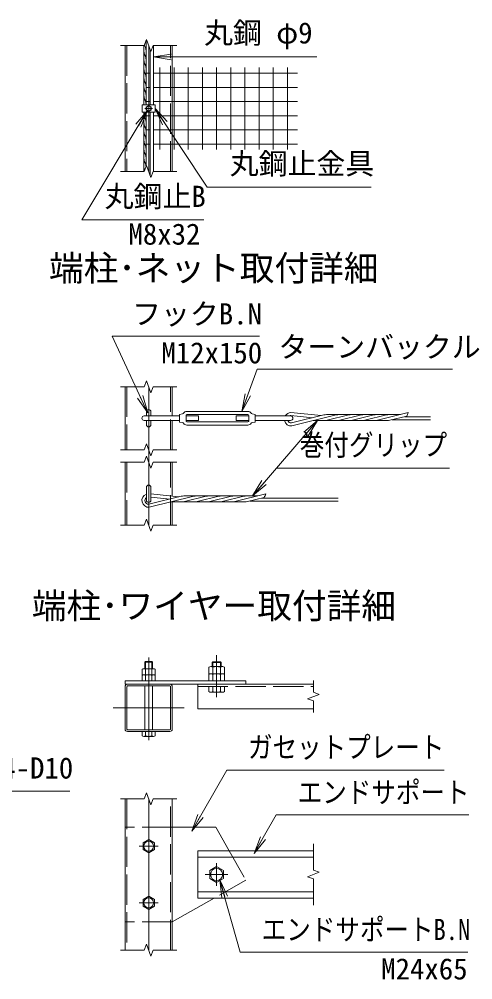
# Model space of a CAD drawing. Units: millimetres at full size; details may follow other scales. Extents: x -14700 to 14700, y -10395 to 10395.
# Drawn here: x 6042 to 9648, y -1608 to 6022 of the extents above; entities that cross this region are included whole.
import ezdxf
from ezdxf.enums import TextEntityAlignment as Align

# ---------------------------------------------------------------- set-up
doc = ezdxf.new("R2010")
doc.units = ezdxf.units.MM
doc.header["$LTSCALE"] = 40
doc.linetypes.add('DASHED', pattern=[7.5, 6, -1.5])
doc.linetypes.add('USER1', pattern=[50.8, 31.75, -6.35, 6.35, -6.35])
for name, color, linetype, lineweight in [('0-0_D-STR3', 3, 'Continuous', 13), ('0-1_D-STR1', 1, 'Continuous', 18), ('0-2_D-BMK', 2, 'USER1', 13), ('0-6_D-STR-DIM', 7, 'Continuous', 13), ('0-7_0', 7, 'Continuous', 18), ('0-9_D-STR-TXT', 7, 'Continuous', 13), ('0-A_D-TTL-TXT', 7, 'Continuous', 13), ('0-B_D-STR2', 7, 'Continuous', 13)]:
    doc.layers.add(name, color=color, linetype=linetype, lineweight=lineweight)
doc.styles.add('ＭＳ ゴシック', font='')
doc.styles.get('ＭＳ ゴシック').set_extended_font_data('MS Gothic')

# ---------------------------------------------------------------- blocks, each defined once
blk = doc.blocks.new('_Open')
at = {"layer": '0-7_0'}
blk.add_line((-40, 6.67), (0, 0), dxfattribs=at)
blk.add_lwpolyline([(-40, -6.67), (0, 0), (-40, 0)], dxfattribs=at)

msp = doc.modelspace()

# ---------------------------------------------------------------- linework, layer by layer
at = {"layer": '0-0_D-STR3'}
for p, q in [((7032.42, 5340.9), (7032.42, 5812.4)), ((7050.42, 5340.9), (7050.42, 5849.84)), ((7110.42, 5340.9), (7110.42, 5812.4)), ((7083.42, 5340.9), (7083.42, 5779.43)), ((7019.82, 5340.9), (7123.02, 5340.9)), ((7019.82, 5340.9), (7019.82, 5283.9)), ((7123.02, 5340.9), (7123.02, 5283.9)), ((7019.82, 5283.9), (7123.02, 5283.9)), ((7032.42, 4812.4), (7032.42, 5283.9)), ((7050.42, 4849.84), (7050.42, 5283.9)), ((7051.92, 5323.65), (7071.42, 5334.91)), ((7051.92, 5301.14), (7051.92, 5323.65)), ((7071.42, 5289.88), (7051.92, 5301.14)), ((7071.42, 5334.91), (7090.92, 5323.65)), ((7090.92, 5301.14), (7071.42, 5289.88)), ((7083.42, 4779.43), (7083.42, 5283.9)), ((7090.92, 5323.65), (7090.92, 5301.14)), ((7110.42, 4812.4), (7110.42, 5283.9)), ((7053.42, 2903.28), (7053.42, 2870.28)), ((7089.42, 2903.28), (7089.42, 2870.28)), ((7374.41, 2906.28), (7860.41, 2906.28)), ((7035.42, 2870.28), (7317.41, 2870.28)), ((7035.42, 2834.28), (7317.41, 2834.28)), ((7053.42, 2834.28), (7053.42, 2801.28)), ((7089.42, 2834.28), (7089.42, 2801.28)), ((7317.41, 2882.28), (7340.81, 2887.3)), ((7317.41, 2822.28), (7317.41, 2882.28)), ((7368.41, 2829.78), (7368.41, 2874.78)), ((7368.41, 2870.28), (7467.41, 2870.28)), ((7374.41, 2880.78), (7860.41, 2880.78)), ((7374.41, 2823.78), (7860.41, 2823.78)), ((7767.41, 2834.28), (7767.41, 2870.28)), ((7767.41, 2870.28), (7866.41, 2870.28)), ((7767.41, 2834.28), (7866.41, 2834.28)), ((7866.41, 2829.78), (7866.41, 2874.78)), ((7917.41, 2870.28), (8199.41, 2870.28)), ((7917.41, 2834.28), (8199.41, 2834.28)), ((8202, 2874.35), (8375.02, 2856.39)), ((8202.64, 2898.41), (8443.62, 2873.4)), ((8206.19, 2814.53), (8463.19, 2878.25)), ((8209.92, 2790.73), (8562.91, 2878.25)), ((8970.61, 2833.02), (8380.47, 2833.02)), ((9072.17, 2880.9), (8484.85, 2880.9)), ((8490.86, 2835.66), (8662.62, 2878.25)), ((8590.58, 2835.66), (8762.34, 2878.25)), ((8690.3, 2835.66), (8862.07, 2878.25)), ((8790.02, 2835.66), (8961.78, 2878.25)), ((8889.74, 2835.66), (9135.19, 2896.53)), ((8989.45, 2835.66), (9123.5, 2868.9)), ((9008.08, 2840.28), (9311.42, 2840.28)), ((9104.87, 2864.28), (9311.42, 2864.28)), ((7317.41, 2822.28), (7340.81, 2817.27)), ((7374.41, 2798.28), (7860.41, 2798.28)), ((7917.41, 2822.28), (7894.01, 2817.27)), ((7053.42, 2303.28), (7053.42, 2201.28)), ((7089.42, 2303.28), (7089.42, 2201.28)), ((7072.56, 2168.81), (7329.56, 2232.53)), ((7076.29, 2145), (7429.28, 2232.53)), ((7089.42, 2250.57), (7309.99, 2227.68)), ((7089.42, 2226.44), (7241.39, 2210.67)), ((7938.54, 2235.18), (7351.22, 2235.18)), ((7357.23, 2189.94), (7529, 2232.53)), ((7456.95, 2189.94), (7628.71, 2232.53)), ((7556.67, 2189.94), (7728.44, 2232.53)), ((7656.39, 2189.94), (7828.16, 2232.53)), ((7756.11, 2189.94), (8001.56, 2250.8)), ((7855.82, 2189.94), (7989.87, 2223.18)), ((7971.24, 2218.56), (8577.79, 2218.56)), ((7836.98, 2187.29), (7246.84, 2187.29)), ((7874.46, 2194.56), (8577.79, 2194.56)), ((7041.42, 915.25), (7045.48, 919.31)), ((7045.48, 919.31), (7097.36, 919.31)), ((7045.48, 862.31), (7045.48, 919.31)), ((7097.36, 862.31), (7097.36, 919.31)), ((7101.42, 915.25), (7097.36, 919.31)), ((7575.42, 911.44), (7580.29, 916.31)), ((7580.29, 916.31), (7642.55, 916.31)), ((7580.29, 880.31), (7580.29, 916.31)), ((7642.55, 880.31), (7642.55, 916.31)), ((7642.55, 916.31), (7647.42, 911.44)), ((7019.52, 814.31), (7019.52, 858.11)), ((7031.72, 862.31), (7110.36, 862.31)), ((7041.42, 862.31), (7041.42, 915.25)), ((7041.42, 915.25), (7101.42, 915.25)), ((7045.47, 814.31), (7045.47, 858.11)), ((7097.37, 814.31), (7097.37, 858.11)), ((7101.42, 862.31), (7101.42, 915.25)), ((7123.32, 858.11), (7123.32, 814.31)), ((7549.02, 823.31), (7549.02, 874.31)), ((7564.34, 880.31), (7660.87, 880.31)), ((7575.42, 880.31), (7575.42, 911.44)), ((7575.42, 911.44), (7647.42, 911.44)), ((7580.22, 823.31), (7580.22, 874.31)), ((7642.62, 823.31), (7642.62, 874.31)), ((7647.42, 880.31), (7647.42, 911.44)), ((7673.82, 874.31), (7673.82, 823.31)), ((6883.92, 766.31), (7843.92, 766.31)), ((6883.92, 766.31), (6883.92, 739.31)), ((7019.52, 814.31), (7123.32, 814.31)), ((7019.52, 766.31), (7019.52, 810.11)), ((7019.52, 766.31), (7123.32, 766.31)), ((7031.72, 814.31), (7110.36, 814.31)), ((7045.47, 766.31), (7045.47, 810.11)), ((7097.37, 766.31), (7097.37, 810.11)), ((7123.32, 810.11), (7123.32, 766.31)), ((7549.02, 823.31), (7673.82, 823.31)), ((7549.02, 766.31), (7549.02, 817.31)), ((7549.02, 766.31), (7673.82, 766.31)), ((7564.34, 823.31), (7660.87, 823.31)), ((7580.22, 766.31), (7580.22, 817.31)), ((7642.62, 766.31), (7642.62, 817.31)), ((7673.82, 817.31), (7673.82, 766.31)), ((7843.92, 766.31), (7843.92, 739.31)), ((6883.92, 739.31), (7843.92, 739.31)), ((7041.42, 377.81), (7041.42, 725.81)), ((7101.42, 377.81), (7101.42, 725.81)), ((7549.02, 721.31), (7673.82, 721.31)), ((7549.02, 682.31), (7549.02, 721.31)), ((7580.22, 682.31), (7580.22, 721.31)), ((7642.62, 682.31), (7642.62, 721.31)), ((7673.82, 682.31), (7673.82, 721.31)), ((7564.34, 676.31), (7660.87, 676.31)), ((7019.52, 364.31), (7123.32, 364.31)), ((7019.52, 329.51), (7019.52, 364.31)), ((7031.72, 325.31), (7110.36, 325.31)), ((7045.47, 329.51), (7045.47, 364.31)), ((7097.37, 329.51), (7097.37, 364.31)), ((7123.32, 329.51), (7123.32, 364.31)), ((7603.92, -396.72), (7258.92, -396.72)), ((7603.92, -396.72), (7711.06, -584.22)), ((7591.3, -959.22), (7258.92, -1146.72))]:
    msp.add_line(p, q, dxfattribs=at)
at = {"layer": '0-0_D-STR3', "linetype": 'DASHED'}
for p, q in [((7258.92, -396.72), (6883.92, -396.72)), ((7711.06, -584.22), (7843.92, -816.72)), ((7843.92, -816.72), (7591.3, -959.22)), ((7258.92, -1146.72), (6883.92, -1146.72))]:
    msp.add_line(p, q, dxfattribs=at)
at = {"layer": '0-0_D-STR3'}
for points in [[(7037.54, 5814.45), (7038.14, 5811.47), (7045.7, 5798.22), (7050.42, 5770.89)], [(7032.42, 5769), (7038.14, 5740.54), (7045.7, 5727.29), (7050.42, 5699.96)], [(7032.42, 5698.07), (7038.14, 5669.61), (7045.7, 5656.36), (7050.42, 5629.04)], [(7032.42, 5627.14), (7038.14, 5598.68), (7045.7, 5585.43), (7050.42, 5558.11)], [(7032.42, 5556.21), (7038.14, 5527.75), (7045.7, 5514.5), (7050.42, 5487.18)], [(7032.42, 5485.28), (7038.14, 5456.82), (7045.7, 5443.58), (7050.42, 5416.25)], [(7032.42, 5414.35), (7038.14, 5385.89), (7045.7, 5372.65), (7050.42, 5345.32)], [(7032.42, 5272.5), (7038.14, 5244.04), (7045.7, 5230.79), (7050.42, 5203.46)], [(7032.42, 5201.57), (7038.14, 5173.11), (7045.7, 5159.86), (7050.42, 5132.53)], [(7032.42, 5130.64), (7038.14, 5102.18), (7045.7, 5088.93), (7050.42, 5061.6)], [(7032.42, 5059.71), (7038.14, 5031.25), (7045.7, 5018), (7050.42, 4990.68)], [(7032.42, 4988.78), (7038.14, 4960.32), (7045.7, 4947.07), (7050.42, 4919.75)], [(7032.42, 4917.85), (7038.14, 4889.39), (7045.7, 4876.15), (7050.42, 4848.82)], [(7032.42, 4846.92), (7038.14, 4818.46), (7038.66, 4817.55)], [(7368.41, 2834.28), (7467.41, 2834.28), (7467.41, 2870.28)], [(7917.41, 2822.28), (7917.41, 2882.28), (7894.01, 2887.3)]]:
    msp.add_lwpolyline(points, dxfattribs=at)
for points in [[(7116.36, -520.77), (7071.42, -494.82), (7026.47, -520.77), (7026.47, -572.67), (7071.42, -598.62), (7116.36, -572.67)], [(7557.38, -802.92), (7611.42, -834.12), (7665.46, -802.92), (7665.46, -740.52), (7611.42, -709.32), (7557.38, -740.52)], [(7116.36, -970.77), (7071.42, -944.82), (7026.47, -970.77), (7026.47, -1022.67), (7071.42, -1048.62), (7116.36, -1022.67)]]:
    msp.add_lwpolyline(points, close=True, dxfattribs=at)
for centre, radius in [((7071.42, 5312.4), 18.75), ((7071.42, -546.72), 39.31), ((7611.42, -771.72), 48.27), ((7071.42, -996.72), 39.31)]:
    msp.add_circle(centre, radius, dxfattribs=at)
for centre, radius, start, end in [((7071.42, 2903.28), 18, 0, 180), ((7374.41, 2874.78), 31.5, 90, 146.11888), ((7860.41, 2874.78), 31.5, 33.88112, 90), ((7035.42, 2852.28), 18, 90, 270), ((7338.3, 2899.03), 12, 282.09925, 326.11888), ((7374.41, 2874.78), 6, 90, 180), ((7374.41, 2829.78), 6, 180, 270), ((7860.41, 2874.78), 6, 0, 90), ((7860.41, 2829.78), 6, 270, 0), ((7896.52, 2899.03), 12, 213.88112, 257.90075), ((8205.05, 2844.51), 54, 191.63319, 275.17572), ((8205.05, 2844.51), 54, 92.82496, 151.48944), ((8205.05, 2844.51), 30, 199.92759, 272.18972), ((8205.05, 2844.51), 30, 95.82544, 120.77566), ((8199.41, 2852.28), 18, 270, 90), ((8484.85, 2790.9), 90, 90, 103.92636), ((8469.2, 2923.02), 90, 270, 283.92645), ((8584.57, 2790.9), 90, 90, 103.92636), ((8568.92, 2923.02), 90, 270, 283.92645), ((8684.29, 2790.9), 90, 90, 103.92636), ((8668.64, 2923.02), 90, 270, 283.92645), ((8784.01, 2790.9), 90, 90, 103.92636), ((8768.36, 2923.02), 90, 270, 283.92645), ((8883.72, 2790.9), 90, 90, 103.92636), ((8868.07, 2923.02), 90, 270, 283.92645), ((8983.44, 2790.9), 90, 90, 103.92636), ((8967.79, 2923.02), 90, 270, 283.92645), ((8933.39, 2965.67), 213.32, 333.02173, 341.08588), ((7071.42, 2801.28), 18, 180, 0), ((7338.3, 2805.53), 12, 33.88112, 77.90075), ((7374.41, 2829.78), 31.5, 213.88112, 270), ((7860.41, 2829.78), 31.5, 270, 326.11888), ((7896.52, 2805.53), 12, 102.09925, 146.11888), ((7071.42, 2303.28), 18, 0, 180), ((7071.42, 2198.78), 54, 109.47138, 275.17572), ((7071.42, 2198.78), 30, 126.87024, 272.18972), ((7351.22, 2145.17), 90, 90, 103.92636), ((7450.94, 2145.17), 90, 90, 103.92636), ((7550.66, 2145.17), 90, 90, 103.92636), ((7650.38, 2145.17), 90, 90, 103.92636), ((7750.1, 2145.17), 90, 90, 103.92636), ((7849.81, 2145.17), 90, 90, 103.92636), ((7799.76, 2319.95), 213.32, 333.02173, 341.08588), ((7071.42, 2201.28), 18, 180, 0), ((7335.57, 2277.29), 90, 270, 283.92645), ((7435.29, 2277.29), 90, 270, 283.92645), ((7535.01, 2277.29), 90, 270, 283.92645), ((7634.73, 2277.29), 90, 270, 283.92645), ((7734.45, 2277.29), 90, 270, 283.92645), ((7834.16, 2277.29), 90, 270, 283.92645), ((7032.49, 840.24), 22.09, 54.01973, 125.98027), ((7071.42, 780.05), 82.27, 71.61284, 108.38716), ((7110.34, 840.17), 22.14, 54.12648, 125.87352), ((7564.62, 857.04), 23.27, 47.91412, 132.08588), ((7611.42, 796.19), 84.12, 68.22895, 111.77105), ((7658.22, 857.62), 22.85, 46.94085, 133.05915), ((7032.49, 792.24), 22.09, 54.01973, 125.98027), ((7071.42, 732.05), 82.27, 71.61284, 108.38716), ((7110.34, 792.17), 22.14, 54.12648, 125.87352), ((7564.62, 800.04), 23.27, 47.91412, 132.08588), ((7611.42, 739.19), 84.12, 68.22895, 111.77105), ((7658.22, 800.62), 22.85, 46.94085, 133.05915), ((7564.62, 699.59), 23.27, 227.91412, 312.08588), ((7611.42, 760.43), 84.12, 248.22895, 291.77105), ((7658.22, 699.01), 22.85, 226.94085, 313.05915), ((7032.49, 347.38), 22.09, 234.01973, 305.98027), ((7071.42, 407.58), 82.27, 251.61284, 288.38716), ((7110.34, 347.45), 22.14, 234.12648, 305.87352)]:
    msp.add_arc(centre, radius, start, end, dxfattribs=at)
at = {"layer": '0-1_D-STR1'}
for p, q in [((6883.92, 5812.4), (6883.92, 4812.4)), ((7258.92, 4812.4), (7258.92, 5812.4)), ((6883.92, 3102.28), (6883.92, 2602.28)), ((7258.92, 2870.28), (7258.92, 3102.28)), ((7258.92, 2602.28), (7258.92, 2834.28)), ((6883.92, 2502.28), (6883.92, 2002.28)), ((7258.92, 2232.98), (7258.92, 2502.28)), ((7258.92, 2002.28), (7258.92, 2187.29)), ((6883.92, 720.11), (6883.92, 383.51)), ((6897.42, 720.11), (6897.42, 383.51)), ((7239.72, 739.31), (6903.12, 739.31)), ((7239.72, 725.81), (6903.12, 725.81)), ((7245.42, 383.51), (7245.42, 720.11)), ((7258.92, 383.51), (7258.92, 720.11)), ((7461.42, 739.31), (7461.42, 544.31)), ((7461.42, 739.31), (8380.27, 739.31)), ((7461.42, 544.31), (8380.27, 544.31)), ((6903.12, 377.81), (7239.72, 377.81)), ((6903.12, 364.31), (7239.72, 364.31)), ((6883.92, -171.72), (6883.92, -1371.72)), ((7258.92, -1371.72), (7258.92, -171.72)), ((8380.27, -584.22), (7461.42, -584.22)), ((8380.27, -635.22), (7461.42, -635.22)), ((7461.42, -908.22), (8380.27, -908.22))]:
    msp.add_line(p, q, dxfattribs=at)
at = {"layer": '0-1_D-STR1', "linetype": 'DASHED'}
for p, q in [((6897.42, 5812.4), (6897.42, 4812.4)), ((7245.42, 4812.4), (7245.42, 5812.4)), ((6897.42, 3102.28), (6897.42, 2602.28)), ((7245.42, 2602.28), (7245.42, 3102.28)), ((6897.42, 2502.28), (6897.42, 2002.28)), ((7245.42, 2002.28), (7245.42, 2502.28)), ((7461.42, 721.31), (8380.27, 721.31)), ((6897.42, -171.72), (6897.42, -1371.72)), ((7245.42, -1371.72), (7245.42, -171.72))]:
    msp.add_line(p, q, dxfattribs=at)
at = {"layer": '0-1_D-STR1'}
msp.add_lwpolyline([(7461.42, -584.22), (7461.42, -959.22), (8380.27, -959.22)], dxfattribs=at)
for centre, radius, start, end in [((6903.12, 720.11), 19.2, 90, 180), ((6903.12, 720.11), 5.7, 90, 180), ((7239.72, 720.11), 19.2, 0, 90), ((7239.72, 720.11), 5.7, 0, 90), ((6903.12, 383.51), 19.2, 180, 270), ((6903.12, 383.51), 5.7, 180, 270), ((7239.72, 383.51), 19.2, 270, 0), ((7239.72, 383.51), 5.7, 270, 0)]:
    msp.add_arc(centre, radius, start, end, dxfattribs=at)
at = {"layer": '0-2_D-BMK'}
for p, q in [((7071.42, 4812.4), (7071.42, 5812.4)), ((7041.42, 5312.4), (7101.42, 5312.4)), ((7071.42, 2002.28), (7071.42, 3102.28)), ((7071.42, 296.14), (7071.42, 952.64)), ((7611.42, 636.95), (7611.42, 969.95)), ((6790.17, 551.81), (7352.67, 551.81)), ((7071.42, -1371.72), (7071.42, -171.72)), ((7146.42, -546.72), (6996.42, -546.72)), ((7611.42, -681.72), (7611.42, -861.72)), ((7521.42, -771.72), (7701.42, -771.72)), ((7146.42, -996.72), (6996.42, -996.72))]:
    msp.add_line(p, q, dxfattribs=at)
at = {"layer": '0-6_D-STR-DIM'}
for p, q in [((6846.42, 5812.4), (7036.79, 5812.4)), ((7054.1, 5859.97), (7036.79, 5812.4)), ((7088.73, 5764.82), (7054.1, 5859.97)), ((7106.05, 5812.4), (7088.73, 5764.82)), ((7106.05, 5812.4), (7296.42, 5812.4)), ((6846.42, 4812.4), (7036.79, 4812.4)), ((7054.1, 4859.97), (7036.79, 4812.4)), ((7088.73, 4764.82), (7054.1, 4859.97)), ((7106.05, 4812.4), (7088.73, 4764.82)), ((7106.05, 4812.4), (7296.42, 4812.4)), ((7054.1, 3149.86), (7036.79, 3102.28)), ((7088.73, 3054.71), (7054.1, 3149.86)), ((6846.42, 3102.28), (7036.79, 3102.28)), ((7106.05, 3102.28), (7088.73, 3054.71)), ((7106.05, 3102.28), (7296.42, 3102.28)), ((6846.42, 2602.28), (7036.79, 2602.28)), ((7054.1, 2649.86), (7036.79, 2602.28)), ((7088.73, 2554.71), (7054.1, 2649.86)), ((7106.05, 2602.28), (7088.73, 2554.71)), ((7106.05, 2602.28), (7296.42, 2602.28)), ((7054.1, 2549.86), (7036.79, 2502.28)), ((7088.73, 2454.71), (7054.1, 2549.86)), ((6846.42, 2502.28), (7036.79, 2502.28)), ((7106.05, 2502.28), (7088.73, 2454.71)), ((7106.05, 2502.28), (7296.42, 2502.28)), ((6846.42, 2002.28), (7036.79, 2002.28)), ((7054.1, 2049.86), (7036.79, 2002.28)), ((7088.73, 1954.71), (7054.1, 2049.86)), ((7106.05, 2002.28), (7088.73, 1954.71)), ((7106.05, 2002.28), (7296.42, 2002.28)), ((8380.27, 768.56), (8380.27, 676.44)), ((8427.84, 659.13), (8332.7, 624.5)), ((8332.7, 624.5), (8380.27, 607.18)), ((8380.27, 676.44), (8427.84, 659.13)), ((8380.27, 607.18), (8380.27, 515.06)), ((7054.1, -124.15), (7036.79, -171.72)), ((7088.73, -219.29), (7054.1, -124.15)), ((6846.42, -171.72), (7036.79, -171.72)), ((7106.05, -171.72), (7088.73, -219.29)), ((7106.05, -171.72), (7296.42, -171.72)), ((8380.27, -527.97), (8380.27, -737.09)), ((8427.84, -754.41), (8332.7, -789.04)), ((8380.27, -737.09), (8427.84, -754.41)), ((8332.7, -789.04), (8380.27, -806.35)), ((8380.27, -806.35), (8380.27, -1015.47)), ((6846.42, -1371.72), (7036.79, -1371.72)), ((7054.1, -1324.15), (7036.79, -1371.72)), ((7088.73, -1419.29), (7054.1, -1324.15)), ((7106.05, -1371.72), (7088.73, -1419.29)), ((7106.05, -1371.72), (7296.42, -1371.72))]:
    msp.add_line(p, q, dxfattribs=at)
at = {"layer": '0-9_D-STR-TXT'}
for p, q in [((8408.25, 5721.78), (7112.42, 5721.78)), ((8086.54, 2454.66), (7898.65, 2236.69))]:
    msp.add_line(p, q, dxfattribs=at)
for points in [[(7509.67, 4426.92), (6540.83, 4426.92), (7060.64, 5293.79)], [(8839.65, 4686.46), (7535.02, 4686.46), (7124.12, 5310.72)], [(7951.71, 3504.61), (6782.1, 3504.61), (7062.84, 2897.02)], [(9486.26, 3241.13), (7934.68, 3241.13), (7811.54, 2908.16)], [(9461.35, 2454.66), (8086.54, 2454.66), (8411.4, 2831.5)], [(9419.51, 56.23), (7692.93, 56.23), (7414.37, -426.26)], [(6444.12, -109.12), (4570.96, -109.12), (4570.96, -1126.98)], [(9615.97, -298.68), (8085.7, -298.68), (7910.2, -602.65)], [(9607.18, -1388.27), (7799.76, -1388.27), (7638.07, -817.22)]]:
    msp.add_lwpolyline(points, dxfattribs=at)
at = {"layer": '0-B_D-STR2'}
for p, q in [((7050.42, 5592.16), (7083.42, 5592.16)), ((7110.42, 5592.16), (8254.33, 5592.16)), ((7161.29, 4987.9), (7161.29, 5636.89)), ((7273.79, 4987.9), (7273.79, 5636.89)), ((7386.29, 4987.9), (7386.29, 5636.89)), ((7498.79, 4987.9), (7498.79, 5636.89)), ((7611.29, 4987.9), (7611.29, 5636.89)), ((7723.79, 4987.9), (7723.79, 5636.89)), ((7836.29, 4987.9), (7836.29, 5636.89)), ((7948.79, 4987.9), (7948.79, 5636.89)), ((8061.29, 4987.9), (8061.29, 5636.89)), ((8173.79, 4987.9), (8173.79, 5636.89)), ((7050.42, 5479.66), (7083.42, 5479.66)), ((7110.42, 5479.66), (8254.33, 5479.66)), ((7050.42, 5367.16), (7083.42, 5367.16)), ((7110.42, 5367.16), (8254.33, 5367.16)), ((7050.42, 5254.66), (7083.42, 5254.66)), ((7110.42, 5254.66), (8254.33, 5254.66)), ((7050.42, 5142.16), (7083.42, 5142.16)), ((7110.42, 5142.16), (8254.33, 5142.16)), ((7050.42, 5029.66), (7083.42, 5029.66)), ((7110.42, 5029.66), (8254.33, 5029.66))]:
    msp.add_line(p, q, dxfattribs=at)

# ---------------------------------------------------------------- block references
at = {"layer": '0-9_D-STR-TXT', "xscale": 3.5, "yscale": 3.5}
for p, rotation in [((7110.42, 5721.78), 180), ((7061.67, 5295.51), 59.05144), ((7123.02, 5312.4), 123.35383), ((7063.68, 2895.2), 294.79941), ((7810.85, 2906.28), 249.70489), ((8412.71, 2833.02), 49.23711), ((7897.34, 2235.17), 229.23711), ((7413.37, -427.99), 240), ((7909.2, -604.39), 240), ((7637.52, -815.29), 105.80906)]:
    msp.add_blockref('_Open', p, dxfattribs=dict(at, rotation=rotation))

# ---------------------------------------------------------------- texts
at = {"layer": '0-9_D-STR-TXT', "style": 'ＭＳ ゴシック'}
for s, p in [('丸鋼 φ9', (7511.93, 5778.27)), ('丸鋼止金具', (7715.92, 4739.84)), ('丸鋼止B', (6721.73, 4479.85)), ('M8x32', (6910.58, 4180.37)), ('フックB.N', (6939.9, 3546.44)), ('ターンバックル', (8103.14, 3284.73)), ('M12x150', (7172.31, 3237.19)), ('上･下筋共 4-D10', (4751.86, -60.18)), ('M24x65', (8919.52, -1655.69))]:
    msp.add_text(s, height=168.3, dxfattribs=at).set_placement(p, align=Align.BOTTOM_LEFT)
at = {"layer": '0-9_D-STR-TXT', "style": 'ＭＳ ゴシック', "width": 0.85}
for s, p in [('巻付グリップ', (8272.77, 2505.37)), ('ガセットプレート', (7860.5, 105.16)), ('エンドサポート', (8255.94, -253.29)), ('エンドサポートB.N', (7970, -1342.89))]:
    msp.add_text(s, height=168.3, dxfattribs=at).set_placement(p, align=Align.BOTTOM_LEFT)
at = {"layer": '0-A_D-TTL-TXT', "style": 'ＭＳ ゴシック'}
for s, p in [('端柱･ネット取付詳細', (6279.06, 3883.32)), ('端柱･ワイヤー取付詳細', (6142.62, 1201.04))]:
    msp.add_text(s, height=202.1, dxfattribs=at).set_placement(p, align=Align.BOTTOM_LEFT)

doc.saveas('drawing.dxf')
